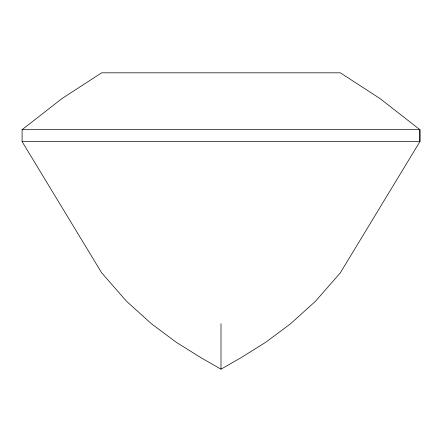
<?xml version="1.0" encoding="UTF-8"?>
<svg xmlns="http://www.w3.org/2000/svg" width="442" height="442" viewBox="0 0 442 442"><rect width="100%" height="100%" fill="white"/><g stroke="black" fill="none" stroke-linecap="round" stroke-linejoin="round"><path stroke-width="0.66" d="M22.1 129.683L61.88 98.632L101.66 72.82L340.34 72.82L380.12 98.632L419.9 129.683L419.9 141.606L340.34 272.808L315.478 301.267L290.615 323.715L265.752 342.263L240.89 357.799L221 369.18L201.11 357.799L176.248 342.263L151.385 323.715L126.522 301.267L101.66 272.808L22.1 141.606L22.1 129.683L419.9 129.683L419.9 141.606L22.1 141.606M221 323.715L221 369.18"/></g></svg>
